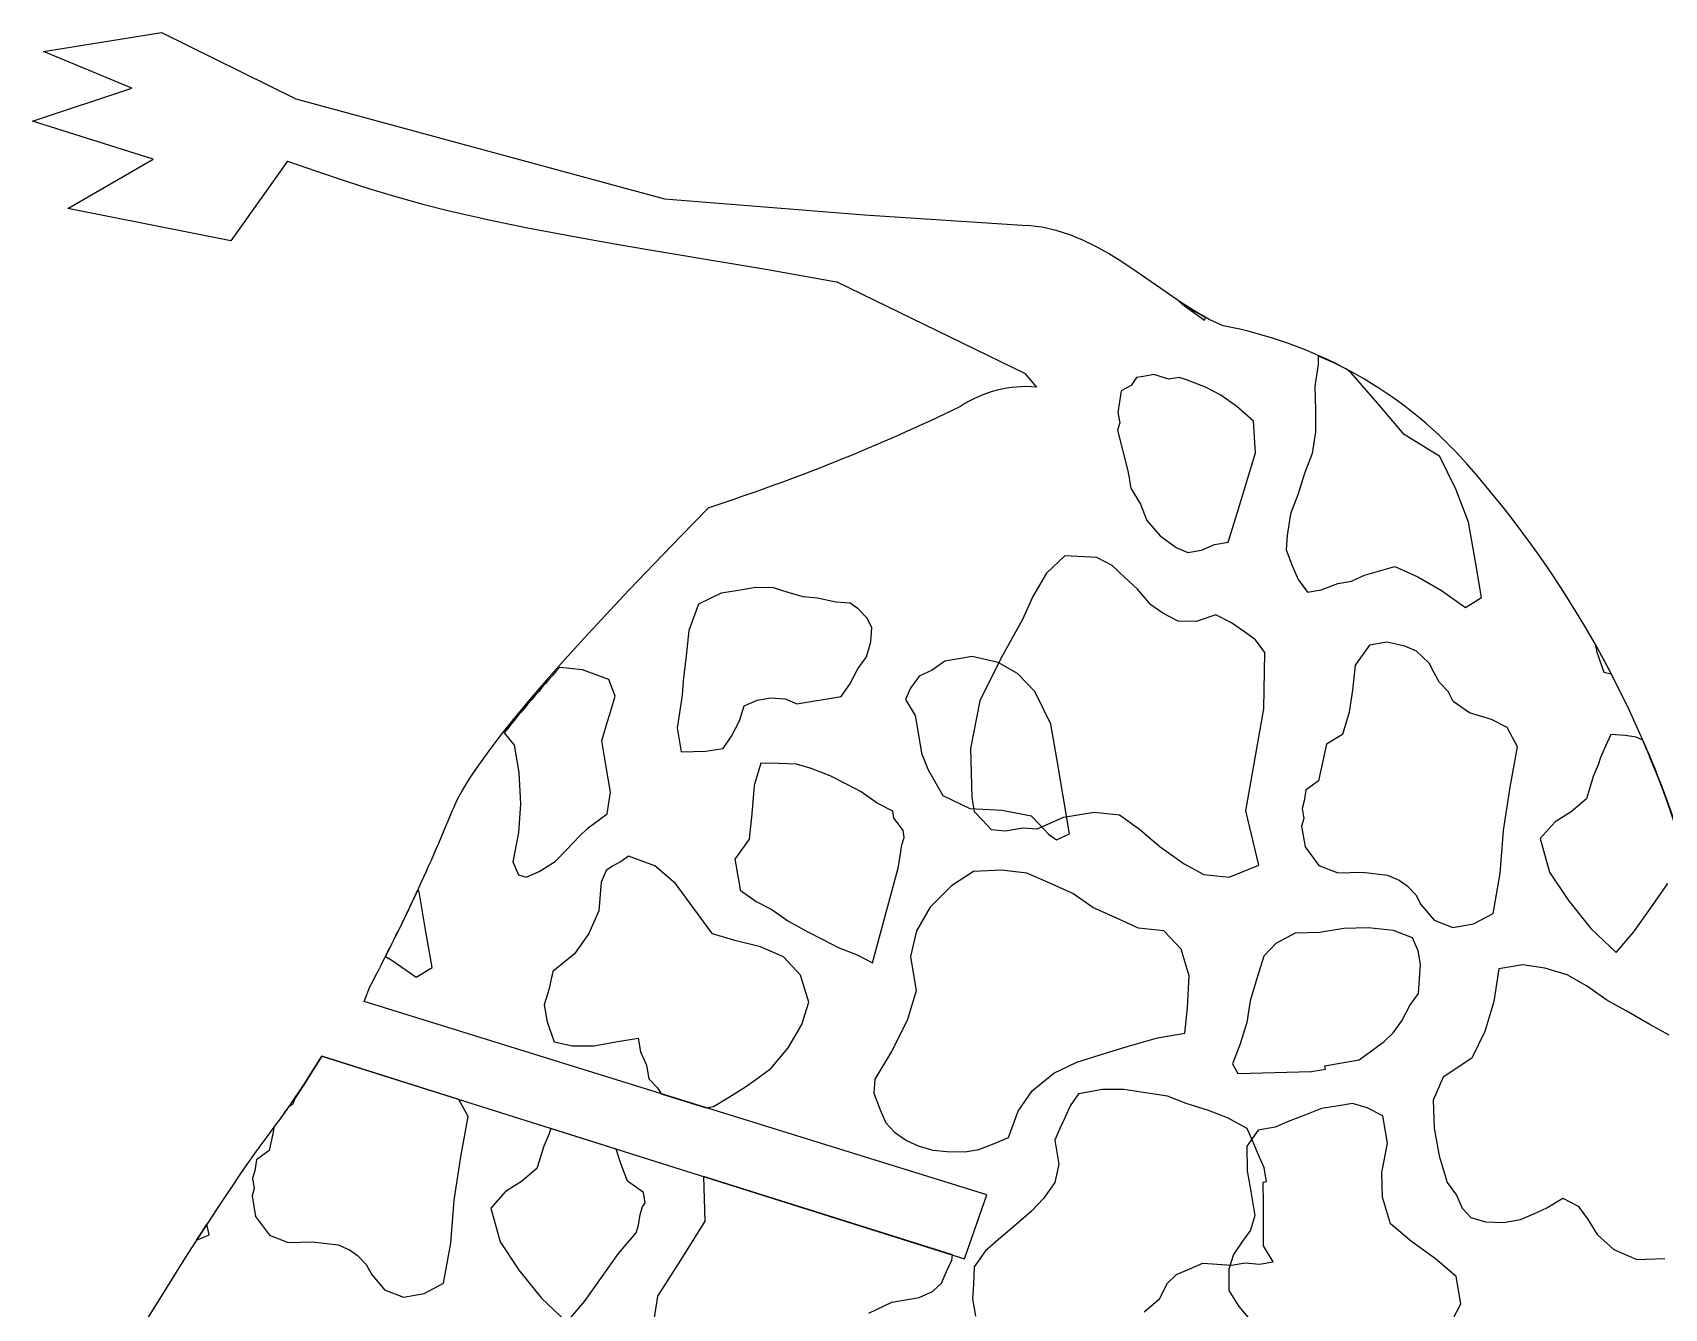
# Model space of a CAD drawing. Extents: x 1.3 to 15.6, y 3.2 to 7.5.
# Drawn here: x 6.5 to 8.526, y 5.954 to 7.538 of the extents above; entities that cross this region are included whole.
import ezdxf

# ---------------------------------------------------------------- set-up
doc = ezdxf.new("R2010")
doc.units = 0
doc.header["$MEASUREMENT"] = 0

msp = doc.modelspace()

# ---------------------------------------------------------------- linework, layer by layer
at = {"color": 7, "linetype": 'Continuous'}
for p, q in [((6.5136, 7.5148), (6.6602, 7.5384)), ((6.6602, 7.5384), (6.8269, 7.456)), ((6.6236, 7.4694), (6.5136, 7.5148)), ((6.5003, 7.4284), (6.6236, 7.4694)), ((6.8269, 7.456), (7.2846, 7.332)), ((6.6499, 7.3812), (6.5003, 7.4284)), ((6.544, 7.3199), (6.6499, 7.3812)), ((6.8169, 7.379), (6.7462, 7.2799)), ((6.7462, 7.2799), (6.544, 7.3199)), ((7.2846, 7.332), (7.533, 7.3122)), ((7.533, 7.3122), (7.7353, 7.2988)), ((7.7327, 7.1149), (7.4984, 7.2288)), ((7.9236, 7.2049), (7.9302, 7.1991)), ((7.9302, 7.1991), (7.9551, 7.1814)), ((7.9551, 7.1814), (7.9562, 7.1848)), ((8.0963, 7.1369), (8.096, 7.1265)), ((7.7467, 7.0983), (7.7327, 7.1149)), ((7.8708, 7.11), (7.8638, 7.1001)), ((7.8794, 7.1115), (7.8708, 7.11)), ((7.8921, 7.1137), (7.8794, 7.1115)), ((7.9014, 7.1109), (7.8921, 7.1137)), ((7.9106, 7.1081), (7.9014, 7.1109)), ((7.9234, 7.1102), (7.9106, 7.1081)), ((7.9327, 7.1074), (7.9234, 7.1102)), ((8.096, 7.1265), (8.0918, 7.0995)), ((8.1372, 7.116), (8.131, 7.121)), ((8.1701, 7.0778), (8.1372, 7.116)), ((7.8517, 7.0936), (7.8496, 7.0801)), ((7.8638, 7.1001), (7.8517, 7.0936)), ((7.9561, 7.0983), (7.9327, 7.1074)), ((7.9754, 7.0884), (7.9561, 7.0983)), ((8.0918, 7.0995), (8.0927, 7.069)), ((7.8496, 7.0801), (7.8476, 7.0666)), ((7.9953, 7.0743), (7.9754, 7.0884)), ((8.016, 7.0559), (7.9953, 7.0743)), ((8.2029, 7.0396), (8.1701, 7.0778)), ((7.8498, 7.0538), (7.8469, 7.0446)), ((7.8476, 7.0666), (7.8498, 7.0538)), ((8.0183, 7.0168), (8.016, 7.0559)), ((8.0927, 7.069), (8.0928, 7.0427)), ((7.8469, 7.0446), (7.8599, 6.9942)), ((8.0928, 7.0427), (8.0886, 7.0157)), ((8.247, 7.012), (8.2029, 7.0396)), ((8.007, 6.9798), (8.0183, 7.0168)), ((8.0886, 7.0157), (8.0795, 6.9922)), ((8.2671, 6.9716), (8.247, 7.012)), ((7.8599, 6.9942), (7.8607, 6.9899)), ((7.8607, 6.9899), (7.8614, 6.9857)), ((8.0795, 6.9922), (8.071, 6.9645)), ((7.8614, 6.9857), (7.8628, 6.9771)), ((7.8628, 6.9771), (7.8636, 6.9729)), ((7.8636, 6.9729), (7.8757, 6.953)), ((7.9958, 6.9429), (8.007, 6.9798)), ((8.2829, 6.9305), (8.2671, 6.9716)), ((7.8757, 6.953), (7.8836, 6.9325)), ((8.071, 6.9645), (8.0619, 6.941)), ((7.8836, 6.9325), (7.9, 6.9134)), ((7.9846, 6.9059), (7.9958, 6.9429)), ((8.0619, 6.941), (8.0577, 6.914)), ((8.2909, 6.8836), (8.2829, 6.9305)), ((7.9, 6.9134), (7.92, 6.8992)), ((8.0577, 6.914), (8.0564, 6.8962)), ((7.7815, 6.8887), (7.7588, 6.8673)), ((7.8213, 6.8868), (7.7815, 6.8887)), ((7.92, 6.8992), (7.9342, 6.8929)), ((7.9342, 6.8929), (7.9512, 6.8958)), ((7.9512, 6.8958), (7.9676, 6.903)), ((7.9676, 6.903), (7.9846, 6.9059)), ((8.0564, 6.8962), (8.0643, 6.8756)), ((7.7588, 6.8673), (7.7419, 6.8381)), ((7.8405, 6.8769), (7.8213, 6.8868)), ((7.8562, 6.862), (7.8405, 6.8769)), ((8.0643, 6.8756), (8.0715, 6.8593)), ((8.1538, 6.8646), (8.1915, 6.8754)), ((8.1915, 6.8754), (8.2199, 6.8627)), ((8.2989, 6.8368), (8.2909, 6.8836)), ((7.3978, 6.8495), (7.3765, 6.8459)), ((7.4198, 6.8489), (7.3978, 6.8495)), ((7.4383, 6.8433), (7.4198, 6.8489)), ((7.8719, 6.8472), (7.8562, 6.862)), ((7.8883, 6.8281), (7.8719, 6.8472)), ((8.0715, 6.8593), (8.0829, 6.8437)), ((8.0829, 6.8437), (8.0999, 6.8466)), ((8.0999, 6.8466), (8.1205, 6.8545)), ((8.1205, 6.8545), (8.1375, 6.8574)), ((8.1375, 6.8574), (8.1538, 6.8646)), ((8.2199, 6.8627), (8.2491, 6.8458)), ((7.3268, 6.8286), (7.3149, 6.7959)), ((7.3552, 6.8423), (7.3268, 6.8286)), ((7.3765, 6.8459), (7.3552, 6.8423)), ((7.4568, 6.8377), (7.4383, 6.8433)), ((7.4746, 6.8363), (7.4568, 6.8377)), ((7.4973, 6.8314), (7.4746, 6.8363)), ((7.5151, 6.8301), (7.4973, 6.8314)), ((7.5251, 6.823), (7.5151, 6.8301)), ((7.7419, 6.8381), (7.7292, 6.8097)), ((7.9032, 6.8175), (7.8883, 6.8281)), ((8.2491, 6.8458), (8.279, 6.8246)), ((8.279, 6.8246), (8.2989, 6.8368)), ((7.5358, 6.8117), (7.5251, 6.823)), ((7.5422, 6.7996), (7.5358, 6.8117)), ((7.7292, 6.8097), (7.7024, 6.7613)), ((7.9225, 6.8076), (7.9032, 6.8175)), ((7.9445, 6.807), (7.9225, 6.8076)), ((7.9693, 6.8156), (7.9445, 6.807)), ((7.9885, 6.8057), (7.9693, 6.8156)), ((7.3149, 6.7959), (7.3115, 6.7647)), ((7.5409, 6.7819), (7.5422, 6.7996)), ((8.0035, 6.7951), (7.9885, 6.8057)), ((8.0185, 6.7845), (8.0035, 6.7951)), ((7.5353, 6.7634), (7.5409, 6.7819)), ((8.0299, 6.7689), (8.0185, 6.7845)), ((8.0287, 6.6986), (8.0299, 6.7689)), ((8.1599, 6.778), (8.1422, 6.753)), ((8.1812, 6.7816), (8.1599, 6.778)), ((8.2039, 6.7767), (8.1812, 6.7816)), ((8.2181, 6.7704), (8.2039, 6.7767)), ((8.2338, 6.7555), (8.2181, 6.7704)), ((8.4402, 6.779), (8.4419, 6.7691)), ((8.4419, 6.7691), (8.4506, 6.7443)), ((7.1829, 6.7471), (7.1544, 6.7502)), ((7.2157, 6.7352), (7.1829, 6.7471)), ((7.3115, 6.7647), (7.308, 6.7334)), ((7.5148, 6.7292), (7.5247, 6.7484)), ((7.5247, 6.7484), (7.5353, 6.7634)), ((7.617, 6.7467), (7.6007, 6.7395)), ((7.6326, 6.7581), (7.617, 6.7467)), ((7.6667, 6.7639), (7.6326, 6.7581)), ((7.6987, 6.7562), (7.6667, 6.7639)), ((7.7024, 6.7613), (7.6763, 6.7086)), ((7.7229, 6.7428), (7.6987, 6.7562)), ((8.1422, 6.753), (8.1388, 6.7218)), ((8.2403, 6.7435), (8.2338, 6.7555)), ((7.2236, 6.7146), (7.2157, 6.7352)), ((7.308, 6.7334), (7.3067, 6.7156)), ((7.5042, 6.7142), (7.5148, 6.7292)), ((7.6007, 6.7395), (7.5901, 6.7245)), ((7.7443, 6.7202), (7.7229, 6.7428)), ((8.2467, 6.7314), (8.2403, 6.7435)), ((8.2574, 6.7201), (8.2467, 6.7314)), ((8.4506, 6.7443), (8.4597, 6.7423)), ((7.2179, 6.6961), (7.2236, 6.7146)), ((7.3067, 6.7156), (7.3046, 6.7021)), ((7.3835, 6.7024), (7.3998, 6.7096)), ((7.3998, 6.7096), (7.4168, 6.7125)), ((7.4168, 6.7125), (7.4346, 6.7111)), ((7.4346, 6.7111), (7.4488, 6.7048)), ((7.4488, 6.7048), (7.5042, 6.7142)), ((7.5901, 6.7245), (7.5838, 6.7103)), ((7.5838, 6.7103), (7.5959, 6.6904)), ((7.6763, 6.7086), (7.6645, 6.6496)), ((7.7643, 6.6797), (7.7443, 6.7202)), ((8.1388, 6.7218), (8.1346, 6.6947)), ((8.2639, 6.708), (8.2574, 6.7201)), ((8.2838, 6.6939), (8.2639, 6.708)), ((7.2123, 6.6776), (7.2179, 6.6961)), ((7.3025, 6.6886), (7.3004, 6.6751)), ((7.3046, 6.7021), (7.3025, 6.6886)), ((7.3778, 6.6839), (7.3835, 6.7024)), ((7.5959, 6.6904), (7.5996, 6.6691)), ((8.0176, 6.6353), (8.0287, 6.6986)), ((8.1346, 6.6947), (8.1262, 6.667)), ((8.3115, 6.6855), (8.2838, 6.6939)), ((8.3308, 6.6756), (8.3115, 6.6855)), ((7.0856, 6.6689), (7.098, 6.6537)), ((7.2067, 6.6591), (7.2123, 6.6776)), ((7.3004, 6.6751), (7.3055, 6.6453)), ((7.3574, 6.6497), (7.368, 6.6647)), ((7.368, 6.6647), (7.3778, 6.6839)), ((7.5996, 6.6691), (7.6039, 6.6436)), ((7.7716, 6.6371), (7.7643, 6.6797)), ((8.1262, 6.667), (8.1063, 6.6548)), ((8.3436, 6.6515), (8.3308, 6.6756)), ((8.4594, 6.6669), (8.453, 6.6526)), ((8.4772, 6.6655), (8.4594, 6.6669)), ((8.4907, 6.6634), (8.4772, 6.6655)), ((7.098, 6.6537), (7.1039, 6.6196)), ((7.2118, 6.6293), (7.2067, 6.6591)), ((7.3055, 6.6453), (7.3361, 6.6461)), ((7.3361, 6.6461), (7.3574, 6.6497)), ((7.6645, 6.6496), (7.6661, 6.5885)), ((8.1063, 6.6548), (8.1015, 6.6321)), ((8.3346, 6.6017), (8.3436, 6.6515)), ((8.453, 6.6526), (8.4467, 6.6384)), ((8.4991, 6.6597), (8.4907, 6.6634)), ((7.2176, 6.5952), (7.2118, 6.6293)), ((7.4043, 6.6314), (7.3959, 6.6037)), ((7.4264, 6.6308), (7.4043, 6.6314)), ((7.4484, 6.6302), (7.4264, 6.6308)), ((7.4669, 6.6246), (7.4484, 6.6302)), ((7.4904, 6.6154), (7.4669, 6.6246)), ((7.6039, 6.6436), (7.6118, 6.623)), ((7.7796, 6.5903), (7.7716, 6.6371)), ((8.0065, 6.572), (8.0176, 6.6353)), ((8.1015, 6.6321), (8.0966, 6.6093)), ((8.4439, 6.6292), (8.4376, 6.6149)), ((8.4467, 6.6384), (8.4439, 6.6292)), ((7.1039, 6.6196), (7.1061, 6.5806)), ((7.3959, 6.6037), (7.3932, 6.5682)), ((7.5096, 6.6056), (7.4904, 6.6154)), ((7.5288, 6.5957), (7.5096, 6.6056)), ((7.6118, 6.623), (7.6304, 6.5911)), ((8.0966, 6.6093), (8.081, 6.5979)), ((8.4376, 6.6149), (8.4291, 6.5872)), ((7.2135, 6.5682), (7.2176, 6.5952)), ((7.5487, 6.5816), (7.5288, 6.5957)), ((7.6304, 6.5911), (7.6639, 6.5749)), ((7.6661, 6.5885), (7.669, 6.5714)), ((7.7876, 6.5434), (7.7796, 6.5903)), ((8.0789, 6.5844), (8.0761, 6.5752)), ((8.081, 6.5979), (8.0789, 6.5844)), ((8.3263, 6.5477), (8.3346, 6.6017)), ((8.4291, 6.5872), (8.41, 6.5708)), ((7.1061, 6.5806), (7.1034, 6.545)), ((7.1901, 6.551), (7.2135, 6.5682)), ((7.3932, 6.5682), (7.3898, 6.5369)), ((7.568, 6.5717), (7.5487, 6.5816)), ((7.5694, 6.5632), (7.568, 6.5717)), ((7.5751, 6.5554), (7.5694, 6.5632)), ((7.6639, 6.5749), (7.7037, 6.5729)), ((7.669, 6.5714), (7.6797, 6.5601)), ((7.7037, 6.5729), (7.7399, 6.566)), ((7.7399, 6.566), (7.7506, 6.5546)), ((7.7636, 6.5569), (7.7799, 6.5641)), ((7.7799, 6.5641), (7.8182, 6.5706)), ((7.8182, 6.5706), (7.8495, 6.5672)), ((7.8495, 6.5672), (7.8744, 6.5495)), ((8.0224, 6.5046), (8.0065, 6.572)), ((8.0761, 6.5752), (8.0783, 6.5624)), ((8.41, 6.5708), (8.3902, 6.5586)), ((7.1034, 6.545), (7.0965, 6.5088)), ((7.1788, 6.5403), (7.1901, 6.551)), ((7.5808, 6.5476), (7.5751, 6.5554)), ((7.5823, 6.5391), (7.5808, 6.5476)), ((7.6797, 6.5601), (7.6904, 6.5488)), ((7.6904, 6.5488), (7.7082, 6.5474)), ((7.7082, 6.5474), (7.7295, 6.5511)), ((7.7295, 6.5511), (7.7473, 6.5497)), ((7.7473, 6.5497), (7.7636, 6.5569)), ((7.7506, 6.5546), (7.7613, 6.5433)), ((7.7613, 6.5433), (7.7713, 6.5363)), ((7.7713, 6.5363), (7.7876, 6.5434)), ((7.8744, 6.5495), (7.9001, 6.5276)), ((8.0783, 6.5624), (8.0755, 6.5531)), ((8.0755, 6.5531), (8.0798, 6.5276)), ((8.3222, 6.4944), (8.3263, 6.5477)), ((8.3902, 6.5586), (8.3718, 6.5379)), ((7.149, 6.509), (7.1639, 6.5247)), ((7.1639, 6.5247), (7.1788, 6.5403)), ((7.3898, 6.5369), (7.3721, 6.512)), ((7.5774, 6.5163), (7.5795, 6.5298)), ((7.5795, 6.5298), (7.5823, 6.5391)), ((7.9001, 6.5276), (7.93, 6.5064)), ((8.0798, 6.5276), (8.097, 6.5042)), ((8.3718, 6.5379), (8.3833, 6.4961)), ((7.0965, 6.5088), (7.1036, 6.4925)), ((7.1292, 6.4968), (7.149, 6.509)), ((7.2201, 6.5036), (7.2123, 6.4979)), ((7.2322, 6.51), (7.2201, 6.5036)), ((7.24, 6.5157), (7.2322, 6.51)), ((7.2727, 6.5038), (7.24, 6.5157)), ((7.2983, 6.4818), (7.2727, 6.5038)), ((7.3721, 6.512), (7.3736, 6.5035)), ((7.3736, 6.5035), (7.3758, 6.4907)), ((7.5725, 6.4936), (7.5753, 6.5028)), ((7.5753, 6.5028), (7.5774, 6.5163)), ((7.93, 6.5064), (7.9542, 6.493)), ((7.9855, 6.4896), (8.0224, 6.5046)), ((8.097, 6.5042), (8.1205, 6.495)), ((7.1036, 6.4925), (7.1129, 6.4897)), ((7.1129, 6.4897), (7.1292, 6.4968)), ((7.206, 6.4836), (7.2033, 6.4481)), ((7.2123, 6.4979), (7.206, 6.4836)), ((7.3758, 6.4907), (7.3772, 6.4822)), ((7.3772, 6.4822), (7.3787, 6.4736)), ((7.5431, 6.3833), (7.5725, 6.4936)), ((7.6684, 6.4968), (7.6408, 6.4789)), ((7.7032, 6.4983), (7.6684, 6.4968)), ((7.7345, 6.4949), (7.7032, 6.4983)), ((7.763, 6.4822), (7.7345, 6.4949)), ((7.7914, 6.4695), (7.763, 6.4822)), ((7.9542, 6.493), (7.9855, 6.4896)), ((8.1205, 6.495), (8.151, 6.4959)), ((8.151, 6.4959), (8.1823, 6.4924)), ((8.1823, 6.4924), (8.1965, 6.4861)), ((8.1965, 6.4861), (8.2065, 6.479)), ((8.3132, 6.4446), (8.3222, 6.4944)), ((8.3833, 6.4961), (8.4069, 6.4606)), ((6.9801, 6.4714), (6.979, 6.4742)), ((6.9881, 6.4245), (6.9801, 6.4714)), ((7.3212, 6.4507), (7.2983, 6.4818)), ((7.3787, 6.4736), (7.3986, 6.4595)), ((7.6408, 6.4789), (7.6146, 6.4525)), ((7.8164, 6.4519), (7.7914, 6.4695)), ((8.2065, 6.479), (8.2172, 6.4677)), ((8.2172, 6.4677), (8.2236, 6.4557)), ((8.5092, 6.4518), (8.5304, 6.4817)), ((7.2033, 6.4481), (7.1906, 6.4196)), ((7.3441, 6.4195), (7.3212, 6.4507)), ((7.3986, 6.4595), (7.4178, 6.4496)), ((7.4178, 6.4496), (7.4378, 6.4355)), ((7.6146, 6.4525), (7.5977, 6.4233)), ((7.8448, 6.4392), (7.8164, 6.4519)), ((8.2236, 6.4557), (8.24, 6.4365)), ((8.2891, 6.4318), (8.3132, 6.4446)), ((8.4069, 6.4606), (8.4347, 6.4259)), ((8.488, 6.4219), (8.5092, 6.4518)), ((6.9961, 6.3777), (6.9881, 6.4245)), ((7.4378, 6.4355), (7.462, 6.4221)), ((7.462, 6.4221), (7.4812, 6.4122)), ((7.5977, 6.4233), (7.59, 6.3913)), ((7.8733, 6.4265), (7.8448, 6.4392)), ((7.9046, 6.4231), (7.8733, 6.4265)), ((7.926, 6.4005), (7.9046, 6.4231)), ((8.1278, 6.4262), (8.098, 6.4211)), ((8.1584, 6.427), (8.1278, 6.4262)), ((8.1897, 6.4236), (8.1584, 6.427)), ((8.2131, 6.4144), (8.1897, 6.4236)), ((8.24, 6.4365), (8.2635, 6.4274)), ((8.2635, 6.4274), (8.2891, 6.4318)), ((8.4347, 6.4259), (8.4661, 6.3962)), ((8.4661, 6.3962), (8.488, 6.4219)), ((7.1906, 6.4196), (7.1729, 6.3947)), ((7.3718, 6.4111), (7.3441, 6.4195)), ((7.4038, 6.4034), (7.3718, 6.4111)), ((7.4323, 6.3907), (7.4038, 6.4034)), ((7.4812, 6.4122), (7.5004, 6.4024)), ((7.5004, 6.4024), (7.5239, 6.3932)), ((8.0434, 6.4074), (8.0285, 6.3917)), ((8.0675, 6.4202), (8.0434, 6.4074)), ((8.098, 6.4211), (8.0675, 6.4202)), ((8.2203, 6.3981), (8.2131, 6.4144)), ((6.9383, 6.3914), (6.9463, 6.3867)), ((6.9463, 6.3867), (6.9763, 6.3655)), ((7.1729, 6.3947), (7.146, 6.3726)), ((7.4537, 6.3681), (7.4323, 6.3907)), ((7.5239, 6.3932), (7.5431, 6.3833)), ((7.59, 6.3913), (7.5972, 6.3487)), ((7.9361, 6.3671), (7.926, 6.4005)), ((8.0285, 6.3917), (8.0201, 6.3639)), ((8.2232, 6.3811), (8.2203, 6.3981)), ((8.2219, 6.3633), (8.2232, 6.3811)), ((8.3504, 6.3809), (8.3206, 6.3758)), ((8.3774, 6.3767), (8.3504, 6.3809)), ((6.9763, 6.3655), (6.9961, 6.3777)), ((7.146, 6.3726), (7.1411, 6.3498)), ((7.4637, 6.3347), (7.4537, 6.3681)), ((7.9341, 6.3273), (7.9361, 6.3671)), ((8.0201, 6.3639), (8.0117, 6.3362)), ((8.2205, 6.3455), (8.2219, 6.3633)), ((8.3206, 6.3758), (8.3143, 6.3352)), ((8.4051, 6.3683), (8.3774, 6.3767)), ((8.4293, 6.3549), (8.4051, 6.3683)), ((6.9117, 6.3352), (6.919, 6.3536)), ((7.1411, 6.3498), (7.1355, 6.3313)), ((7.5972, 6.3487), (7.586, 6.3117)), ((8.2099, 6.3306), (8.2205, 6.3455)), ((8.4543, 6.3372), (8.4293, 6.3549)), ((7.6849, 6.0951), (6.9117, 6.3352)), ((7.1355, 6.3313), (7.1392, 6.31)), ((7.4553, 6.307), (7.4637, 6.3347)), ((7.9306, 6.296), (7.9341, 6.3273)), ((8.0117, 6.3362), (8.0075, 6.3092)), ((8.2, 6.3114), (8.2099, 6.3306)), ((8.3143, 6.3352), (8.3031, 6.2983)), ((8.4785, 6.3238), (8.4543, 6.3372)), ((8.5077, 6.3069), (8.4785, 6.3238)), ((7.1392, 6.31), (7.1478, 6.2852)), ((7.4384, 6.2778), (7.4553, 6.307)), ((7.586, 6.3117), (7.5663, 6.2733)), ((8.0075, 6.3092), (7.9991, 6.2814)), ((8.1894, 6.2964), (8.2, 6.3114)), ((8.5319, 6.2935), (8.5077, 6.3069)), ((7.1478, 6.2852), (7.1705, 6.2803)), ((7.1705, 6.2803), (7.1968, 6.2804)), ((7.1968, 6.2804), (7.2266, 6.2855)), ((7.2266, 6.2855), (7.2522, 6.2898)), ((7.2522, 6.2898), (7.2551, 6.2728)), ((7.8256, 6.2693), (7.859, 6.2794)), ((7.859, 6.2794), (7.8966, 6.2902)), ((7.8966, 6.2902), (7.9306, 6.296)), ((7.9991, 6.2814), (7.99, 6.258)), ((8.1625, 6.2743), (8.1781, 6.2857)), ((8.1781, 6.2857), (8.1894, 6.2964)), ((8.3031, 6.2983), (8.2869, 6.2648)), ((6.8595, 6.2673), (6.836, 6.2305)), ((6.836, 6.2305), (6.8595, 6.2673)), ((7.0295, 6.2137), (6.8595, 6.2673)), ((6.8595, 6.2673), (7.657, 6.0159)), ((7.2551, 6.2728), (7.2623, 6.2565)), ((7.4165, 6.2521), (7.4384, 6.2778)), ((7.5663, 6.2733), (7.5458, 6.2391)), ((7.7681, 6.2464), (7.7965, 6.26)), ((7.7965, 6.26), (7.8256, 6.2693)), ((8.1043, 6.2556), (8.1256, 6.2592)), ((8.1256, 6.2592), (8.1469, 6.2628)), ((8.1469, 6.2628), (8.1625, 6.2743)), ((8.2869, 6.2648), (8.2515, 6.2412)), ((7.2623, 6.2565), (7.2652, 6.2395)), ((7.2652, 6.2395), (7.2759, 6.2281)), ((7.3853, 6.2293), (7.4009, 6.2407)), ((7.4009, 6.2407), (7.4165, 6.2521)), ((7.5458, 6.2391), (7.5445, 6.2214)), ((7.7412, 6.2243), (7.7681, 6.2464)), ((7.99, 6.258), (7.9964, 6.2459)), ((7.9964, 6.2459), (8.088, 6.2484)), ((8.088, 6.2484), (8.0923, 6.2491)), ((8.0923, 6.2491), (8.1008, 6.2506)), ((8.1008, 6.2506), (8.1051, 6.2513)), ((8.1051, 6.2513), (8.1043, 6.2556)), ((8.2515, 6.2412), (8.2388, 6.2128)), ((6.8209, 6.2081), (6.836, 6.2305)), ((6.836, 6.2305), (6.8256, 6.2151)), ((7.2759, 6.2281), (7.2804, 6.2207)), ((7.2804, 6.2207), (7.3363, 6.2034)), ((7.3654, 6.2171), (7.3853, 6.2293)), ((7.5445, 6.2214), (7.5524, 6.2008)), ((7.7236, 6.1993), (7.7412, 6.2243)), ((7.7988, 6.2209), (7.7882, 6.206)), ((7.8286, 6.226), (7.7988, 6.2209)), ((7.8549, 6.2261), (7.8286, 6.226)), ((7.8819, 6.222), (7.8549, 6.2261)), ((7.9089, 6.2178), (7.8819, 6.222)), ((6.8234, 6.2079), (6.8187, 6.205)), ((6.8256, 6.2151), (6.8234, 6.2079)), ((7.0409, 6.1924), (7.0295, 6.2137)), ((7.3363, 6.2034), (7.3456, 6.205)), ((7.3456, 6.205), (7.3654, 6.2171)), ((7.5524, 6.2008), (7.5595, 6.1845)), ((7.7116, 6.1666), (7.7236, 6.1993)), ((7.7882, 6.206), (7.7819, 6.1917)), ((7.9324, 6.2087), (7.9089, 6.2178)), ((7.9601, 6.2002), (7.9324, 6.2087)), ((7.9836, 6.1911), (7.9601, 6.2002)), ((8.1003, 6.2023), (8.0797, 6.1944)), ((8.1216, 6.2059), (8.1003, 6.2023)), ((8.1386, 6.2088), (8.1216, 6.2059)), ((8.1571, 6.2032), (8.1386, 6.2088)), ((8.1763, 6.1933), (8.1571, 6.2032)), ((8.2388, 6.2128), (8.2403, 6.178)), ((6.7999, 6.1788), (6.7987, 6.173)), ((7.0318, 6.1426), (7.0409, 6.1924)), ((7.5595, 6.1845), (7.5702, 6.1732)), ((7.7819, 6.1917), (7.7755, 6.1775)), ((8.0078, 6.1777), (7.9836, 6.1911)), ((8.0428, 6.1793), (8.0215, 6.1757)), ((8.0591, 6.1865), (8.0428, 6.1793)), ((8.0797, 6.1944), (8.0591, 6.1865)), ((8.1822, 6.1593), (8.1763, 6.1933)), ((6.7987, 6.173), (6.7938, 6.1502)), ((7.1411, 6.1701), (7.1348, 6.1558)), ((7.1435, 6.1778), (7.1411, 6.1701)), ((7.2245, 6.1522), (7.1435, 6.1778)), ((7.5702, 6.1732), (7.5852, 6.1626)), ((7.5852, 6.1626), (7.5994, 6.1562)), ((7.6747, 6.1515), (7.6953, 6.1594)), ((7.6953, 6.1594), (7.7116, 6.1666)), ((7.7755, 6.1775), (7.7692, 6.1633)), ((7.7692, 6.1633), (7.7743, 6.1334)), ((8.0215, 6.1757), (8.0074, 6.1557)), ((8.015, 6.1614), (8.0078, 6.1777)), ((8.0222, 6.1451), (8.015, 6.1614)), ((8.1752, 6.123), (8.1822, 6.1593)), ((8.2403, 6.178), (8.2462, 6.1439)), ((6.7782, 6.1388), (6.7761, 6.1253)), ((6.7938, 6.1502), (6.7782, 6.1388)), ((7.0235, 6.0886), (7.0318, 6.1426)), ((7.1348, 6.1558), (7.1264, 6.1281)), ((7.2308, 6.1328), (7.2245, 6.1522)), ((7.5994, 6.1562), (7.6179, 6.1506)), ((7.6179, 6.1506), (7.6357, 6.1493)), ((7.6357, 6.1493), (7.6577, 6.1486)), ((7.6577, 6.1486), (7.6747, 6.1515)), ((8.0074, 6.1557), (8.0082, 6.1252)), ((8.0293, 6.1288), (8.0222, 6.1451)), ((8.2462, 6.1439), (8.2562, 6.1105)), ((6.7761, 6.1253), (6.7733, 6.1161)), ((7.1264, 6.1281), (7.1073, 6.1117)), ((7.2387, 6.1122), (7.2308, 6.1328)), ((7.3333, 6.118), (7.3348, 6.0628)), ((7.6421, 6.0206), (7.3333, 6.118)), ((7.7743, 6.1334), (7.7694, 6.1107)), ((8.0082, 6.1252), (8.0126, 6.0996)), ((8.0322, 6.1117), (8.0293, 6.1288)), ((8.176, 6.0924), (8.1752, 6.123)), ((6.7755, 6.1033), (6.7727, 6.094)), ((6.7733, 6.1161), (6.7755, 6.1033)), ((7.0874, 6.0995), (7.069, 6.0788)), ((7.1073, 6.1117), (7.0874, 6.0995)), ((7.2586, 6.0981), (7.2387, 6.1122)), ((7.2608, 6.0853), (7.2586, 6.0981)), ((7.7694, 6.1107), (7.7553, 6.0907)), ((8.0126, 6.0996), (8.0177, 6.0698)), ((8.028, 6.111), (8.0322, 6.1117)), ((8.0281, 6.0847), (8.028, 6.111)), ((8.2562, 6.1105), (8.2677, 6.0949)), ((6.7727, 6.094), (6.7771, 6.0685)), ((7.0195, 6.0353), (7.0235, 6.0886)), ((7.069, 6.0788), (7.0805, 6.037)), ((7.2545, 6.071), (7.2573, 6.0803)), ((7.2573, 6.0803), (7.2608, 6.0853)), ((7.657, 6.0159), (7.6849, 6.0951)), ((7.7553, 6.0907), (7.7404, 6.0751)), ((8.0282, 6.0584), (8.0281, 6.0847)), ((8.1861, 6.0591), (8.176, 6.0924)), ((8.2677, 6.0949), (8.2748, 6.0786)), ((8.2748, 6.0786), (8.2855, 6.0673)), ((8.3637, 6.0719), (8.38, 6.079)), ((8.38, 6.079), (8.3998, 6.0912)), ((8.3998, 6.0912), (8.419, 6.0813)), ((8.419, 6.0813), (8.4305, 6.0657)), ((6.7196, 6.0455), (6.7165, 6.0587)), ((6.7771, 6.0685), (6.7942, 6.0451)), ((7.2496, 6.0483), (7.2524, 6.0575)), ((7.2524, 6.0575), (7.2545, 6.071)), ((7.3348, 6.0628), (7.3073, 6.0187)), ((7.7213, 6.0586), (7.7022, 6.0422)), ((7.7404, 6.0751), (7.7213, 6.0586)), ((8.0177, 6.0698), (8.0121, 6.0513)), ((8.0283, 6.0321), (8.0282, 6.0584)), ((8.2118, 6.0372), (8.1861, 6.0591)), ((8.2855, 6.0673), (8.304, 6.0617)), ((8.304, 6.0617), (8.326, 6.0611)), ((8.326, 6.0611), (8.3473, 6.0647)), ((8.3473, 6.0647), (8.3637, 6.0719)), ((8.4305, 6.0657), (8.4426, 6.0459)), ((6.7038, 6.0391), (6.7196, 6.0455)), ((6.7942, 6.0451), (6.8177, 6.036)), ((6.8177, 6.036), (6.8482, 6.0368)), ((6.8482, 6.0368), (6.8795, 6.0334)), ((7.0805, 6.037), (7.1041, 6.0015)), ((7.2277, 6.0226), (7.2496, 6.0483)), ((7.7022, 6.0422), (7.683, 6.0258)), ((8.0015, 6.0364), (7.9909, 6.0214)), ((8.0121, 6.0513), (8.0015, 6.0364)), ((8.2417, 6.016), (8.2118, 6.0372)), ((8.4426, 6.0459), (8.4633, 6.0275)), ((6.8795, 6.0334), (6.8937, 6.027)), ((6.8937, 6.027), (6.9037, 6.02)), ((6.9037, 6.02), (6.9144, 6.0086)), ((7.0104, 5.9856), (7.0195, 6.0353)), ((7.2065, 5.9927), (7.2277, 6.0226)), ((7.3073, 6.0187), (7.2762, 5.9695)), ((7.6412, 6.0143), (7.6421, 6.0206)), ((7.683, 6.0258), (7.6689, 6.0059)), ((7.9909, 6.0214), (7.9853, 6.0029)), ((8.0404, 6.0123), (8.0283, 6.0321)), ((8.4633, 6.0275), (8.4918, 6.0148)), ((8.4918, 6.0148), (8.5266, 6.0164)), ((6.9144, 6.0086), (6.9209, 5.9966)), ((6.9209, 5.9966), (6.9373, 5.9775)), ((7.1041, 6.0015), (7.132, 5.9668)), ((7.6285, 5.9858), (7.6348, 6.0001)), ((7.6348, 6.0001), (7.6412, 6.0143)), ((7.6689, 6.0059), (7.6683, 5.9838)), ((7.9091, 5.9855), (7.9204, 5.9962)), ((7.9204, 5.9962), (7.9368, 6.0034)), ((7.9368, 6.0034), (7.9531, 6.0105)), ((7.9531, 6.0105), (7.9708, 6.0092)), ((7.9708, 6.0092), (7.9886, 6.0078)), ((7.9853, 6.0029), (7.9854, 5.9766)), ((7.9886, 6.0078), (8.0056, 6.0107)), ((8.0056, 6.0107), (8.0234, 6.0094)), ((8.0234, 6.0094), (8.0404, 6.0123)), ((8.2673, 5.9941), (8.2417, 6.016)), ((6.9373, 5.9775), (6.9608, 5.9683)), ((6.9863, 5.9727), (7.0104, 5.9856)), ((7.1853, 5.9628), (7.2065, 5.9927)), ((7.6172, 5.9751), (7.6285, 5.9858)), ((7.6683, 5.9838), (7.6669, 5.9661)), ((7.8992, 5.9663), (7.9091, 5.9855)), ((7.9854, 5.9766), (7.9975, 5.9568)), ((8.2732, 5.96), (8.2673, 5.9941)), ((6.9608, 5.9683), (6.9863, 5.9727)), ((7.132, 5.9668), (7.1633, 5.9371)), ((7.1633, 5.9371), (7.1853, 5.9628)), ((7.2762, 5.9695), (7.2679, 5.9155)), ((7.5384, 5.9485), (7.5668, 5.9621)), ((7.5668, 5.9621), (7.6009, 5.968)), ((7.6009, 5.968), (7.6172, 5.9751)), ((7.6669, 5.9661), (7.6706, 5.9448)), ((7.8801, 5.9499), (7.8992, 5.9663)), ((7.9975, 5.9568), (8.0139, 5.9377)), ((8.2633, 5.9408), (8.2732, 5.96))]:
    msp.add_line(p, q, dxfattribs=at)
at = {"color": 7, "linetype": 'Continuous', "flags": 128}
for points in [[(6.8169, 7.379), (6.8525, 7.3662), (6.8869, 7.3546), (6.9202, 7.344), (6.9526, 7.3344), (6.9845, 7.3256), (7.0159, 7.3176), (7.0651, 7.3062), (7.1148, 7.2959), (7.1658, 7.2863), (7.1974, 7.2807), (7.23, 7.275), (7.2638, 7.2693), (7.2989, 7.2635), (7.3356, 7.2573), (7.3733, 7.2509), (7.4129, 7.2441), (7.4545, 7.2367), (7.4984, 7.2288)], [(7.9783, 7.1743), (7.9607, 7.1824), (7.9431, 7.1924), (7.9253, 7.2038), (7.9073, 7.2161), (7.889, 7.229), (7.8703, 7.242), (7.8513, 7.2546), (7.8359, 7.2641), (7.8202, 7.2728), (7.8041, 7.2806), (7.7877, 7.2874), (7.7707, 7.2928), (7.7533, 7.2967), (7.7353, 7.2988)], [(7.9236, 7.2049), (7.9419, 7.1931), (7.9562, 7.1848)], [(8.0963, 7.1369), (8.1153, 7.1287), (8.131, 7.121)], [(7.34, 6.949), (7.3049, 6.9132), (7.2718, 6.879), (7.2408, 6.8465), (7.2118, 6.8156), (7.1848, 6.7864), (7.1603, 6.7593), (7.1378, 6.7338), (7.1171, 6.7098), (7.0985, 6.6875), (7.0815, 6.6663), (7.0665, 6.6468), (7.0536, 6.6289), (7.0427, 6.6127), (7.0338, 6.5981), (7.0269, 6.5852), (7.0221, 6.5739)], [(8.4402, 6.779), (8.4513, 6.7584), (8.4597, 6.7423)], [(6.7814, 6.1542), (6.7787, 6.1506), (6.7749, 6.1452), (6.7699, 6.1382), (6.7639, 6.1295), (6.7568, 6.1192), (6.7489, 6.1075), (6.74, 6.0943), (6.7294, 6.0783), (6.7178, 6.0607), (6.7054, 6.0416), (6.6923, 6.0211), (6.6785, 5.9994), (6.6601, 5.97), (6.6409, 5.9387)], [(6.7038, 6.0391), (6.711, 6.0502), (6.7165, 6.0587)]]:
    msp.add_lwpolyline(points, dxfattribs=at)
at = {"color": 7, "linetype": 'Continuous'}
for centre, radius, start, end in [((7.8788, 6.646), 0.5376, 43.5713, 79.337), ((7.7336, 6.951), 0.1478, 84.9264, 123.3251), ((6.5771, 9.2989), 2.4707, 287.9858, 295.8002), ((7.3163, 6.1473), 1.2891, 16.5493, 42.3971), ((8.9063, 5.1973), 2.3411, 138.4461, 141.0544), ((7.5542, 6.233), 1.0368, 15.7576, 24.3039), ((4.715, 7.5201), 2.4936, 332.1094, 337.7016), ((3.8486, 7.9606), 3.4654, 333.0751, 334.6013), ((5.7196, 6.9734), 1.3411, 322.35, 325.2033), ((5.5925, 7.0628), 1.4964, 323.7912, 325.0225)]:
    msp.add_arc(centre, radius, start, end, dxfattribs=at)

doc.saveas('drawing.dxf')
